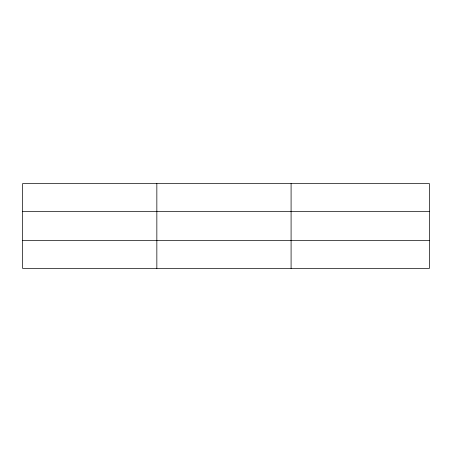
<?xml version="1.0" encoding="UTF-8"?>
<svg xmlns="http://www.w3.org/2000/svg" width="452" height="452" viewBox="0 0 452 452"><rect width="100%" height="100%" fill="white"/><g stroke="black" fill="none" stroke-linecap="round" stroke-linejoin="round"><path stroke-width="0.68" d="M156.844 268.409L156.844 183.591M291.088 268.409L291.088 183.591M429.4 240.419L429.4 268.409L22.6 268.409L22.6 183.591L429.4 183.591L429.4 240.419L22.6 240.419M22.6 211.581L429.4 211.581"/></g></svg>
